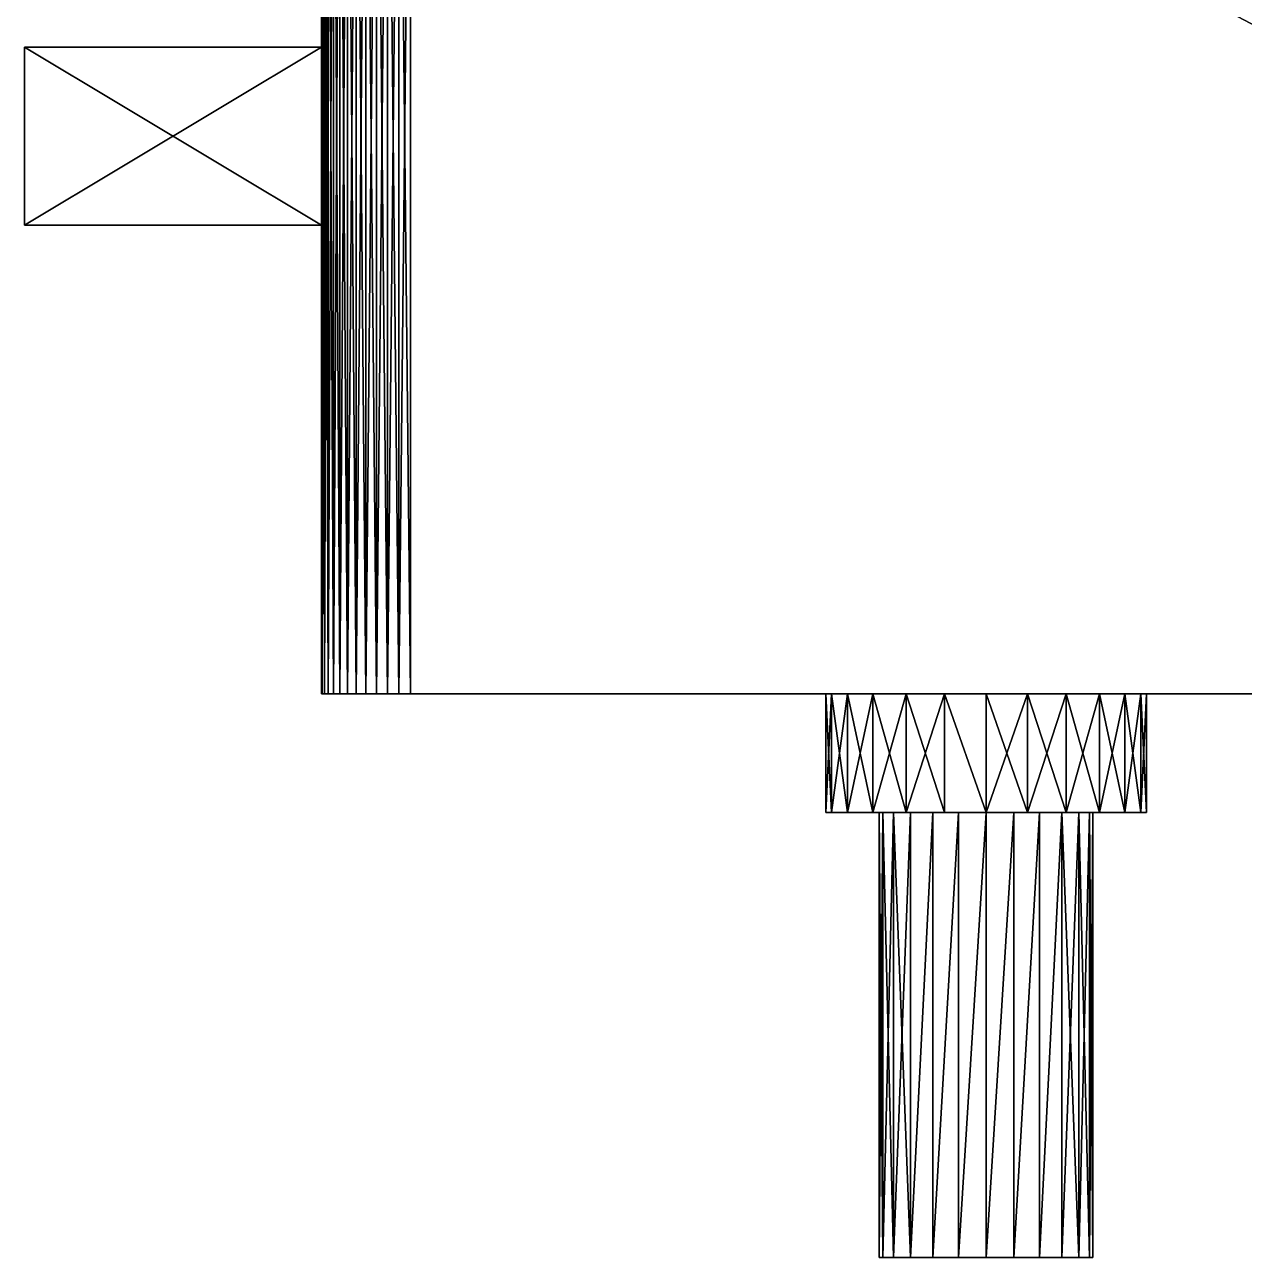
# Model space of a CAD drawing. Header units: millimetres. Extents: x 779 to 931, y 271 to 417.
# Drawn here: x 813.07 to 833.62, y 378.83 to 399.61 of the extents above; entities that cross this region are included whole.
import ezdxf

# ---------------------------------------------------------------- set-up
doc = ezdxf.new("R2010")
doc.units = ezdxf.units.MM

# ---------------------------------------------------------------- blocks, each defined once
blk = doc.blocks.new('Component_5')
for p, q in [((10.9, 69.2, 9.75), (10.9, 69.2, 12.75)), ((10.9, 64.2, 9.75), (10.9, 69.2, 9.75)), ((13.9, 69.2, 9.75), (10.9, 69.2, 9.75)), ((10.9, 64.2, 12.75), (10.9, 69.2, 12.75)), ((10.9, 69.2, 12.75), (13.9, 69.2, 12.75)), ((13.9, 64.2, 9.75), (13.9, 69.2, 9.75)), ((13.9, 69.2, 12.75), (13.9, 69.2, 9.75)), ((13.9, 64.2, 12.75), (13.9, 69.2, 12.75)), ((21.8, 64.2, 21), (3, 64.2, 21)), ((21.8, 64.2, 1.5), (3, 64.2, 1.5)), ((21.8, 64.187, 21.196), (3, 64.187, 21.196)), ((21.8, 64.187, 1.304), (3, 64.187, 1.304)), ((21.8, 64.149, 21.388), (3, 64.149, 21.388)), ((21.8, 64.149, 1.112), (3, 64.149, 1.112)), ((21.8, 64.086, 21.574), (3, 64.086, 21.574)), ((21.8, 64.086, 0.926), (3, 64.086, 0.926)), ((21.8, 63.999, 21.75), (3, 63.999, 21.75)), ((21.8, 63.999, 0.75), (3, 63.999, 0.75)), ((13.9, 64.2, 9.75), (10.9, 64.2, 9.75)), ((10.9, 64.2, 12.75), (13.9, 64.2, 12.75)), ((10.9, 64.2, 9.75), (10.9, 64.2, 12.75)), ((13.9, 64.2, 12.75), (13.9, 64.2, 9.75)), ((21.8, 64.2, 1.5), (21.8, 64.2, 21)), ((21.8, 63.89, 21.913), (3, 63.89, 21.913)), ((21.8, 63.89, 0.587), (3, 63.89, 0.587)), ((21.8, 63.761, 22.061), (3, 63.761, 22.061)), ((21.8, 63.761, 0.439), (3, 63.761, 0.439)), ((21.8, 63.613, 22.19), (3, 63.613, 22.19)), ((21.8, 63.613, 0.31), (3, 63.613, 0.31)), ((21.8, 63.45, 22.299), (3, 63.45, 22.299)), ((21.8, 63.45, 0.201), (3, 63.45, 0.201)), ((21.8, 63.274, 22.386), (3, 63.274, 22.386)), ((21.8, 63.274, 0.114), (3, 63.274, 0.114)), ((21.8, 63.088, 22.449), (3, 63.088, 22.449)), ((21.8, 63.088, 0.051), (3, 63.088, 0.051)), ((21.8, 62.896, 22.487), (3, 62.896, 22.487)), ((21.8, 62.896, 0.013), (3, 62.896, 0.013)), ((21.8, 62.7, 22.5), (3, 62.7, 22.5)), ((21.8, 62.7), (3, 62.7)), ((21.8, 62.7, 22.5), (21.8, 27.2, 22.5)), ((21.8, 62.7), (21.8, 27.2)), ((21.8, 55.7, 11.25), (23.8, 55.7, 11.25)), ((21.8, 55.608, 10.551), (23.8, 55.608, 10.551)), ((21.8, 55.608, 11.949), (23.8, 55.608, 11.949)), ((21.8, 55.338, 12.6), (23.8, 55.338, 12.6)), ((21.8, 55.338, 9.9), (23.8, 55.338, 9.9)), ((21.8, 54.909, 13.159), (23.8, 54.909, 13.159)), ((21.8, 54.909, 9.341), (23.8, 54.909, 9.341)), ((21.8, 54.35, 13.588), (23.8, 54.35, 13.588)), ((21.8, 54.35, 8.912), (23.8, 54.35, 8.912)), ((21.8, 53.699, 13.858), (23.8, 53.699, 13.858)), ((21.8, 53.699, 8.642), (23.8, 53.699, 8.642)), ((21.8, 53, 13.95), (23.8, 53, 13.95)), ((21.8, 53, 8.55), (23.8, 53, 8.55)), ((21.8, 52.301, 8.642), (23.8, 52.301, 8.642)), ((21.8, 52.301, 13.858), (23.8, 52.301, 13.858)), ((21.8, 51.65, 8.912), (23.8, 51.65, 8.912)), ((21.8, 51.65, 13.588), (23.8, 51.65, 13.588)), ((21.8, 51.091, 13.159), (23.8, 51.091, 13.159)), ((21.8, 51.091, 9.341), (23.8, 51.091, 9.341)), ((21.8, 50.662, 9.9), (23.8, 50.662, 9.9)), ((21.8, 50.662, 12.6), (23.8, 50.662, 12.6)), ((21.8, 50.392, 10.551), (23.8, 50.392, 10.551)), ((21.8, 50.392, 11.949), (23.8, 50.392, 11.949)), ((21.8, 50.3, 11.25), (23.8, 50.3, 11.25))]:
    blk.add_line(p, q)
at = {"extrusion": (-1, 6.68436e-14, 0)}
for centre in [(-53, 11.25, -21.8), (-53, 11.25, -23.8)]:
    blk.add_circle(centre, 2.7, dxfattribs=at)
at = {"extrusion": (-1, 7.68853e-14, 2.67893e-13)}
blk.add_circle((-53, 11.25, -23.8), 1.8, dxfattribs=at)
at = {"extrusion": (-1, 1.22281e-14, 3.00796e-14)}
blk.add_arc((-62.7, 21, -21.8), 1.5, 90, 180, dxfattribs=at)
at = {"extrusion": (1, -1.22281e-14, 0)}
blk.add_arc((62.7, 1.5, 21.8), 1.5, 270, 0, dxfattribs=at)
mesh = blk.add_polyface()
corners = [(13.9, 69.2, 9.75), (10.9, 64.2, 9.75), (10.9, 69.2, 9.75), (13.9, 64.2, 9.75)]
mesh.append_faces([[corners[k] for k in face] for face in [(0, 1, 2), (1, 0, 3)]], dxfattribs={"vtx0": -1})
mesh = blk.add_polyface()
corners = [(10.9, 69.2, 12.75), (10.9, 64.2, 9.75), (10.9, 64.2, 12.75), (10.9, 69.2, 9.75)]
mesh.append_faces([[corners[k] for k in face] for face in [(0, 1, 2), (1, 0, 3)]], dxfattribs={"vtx0": -1})
mesh = blk.add_polyface()
corners = [(10.9, 69.2, 12.75), (13.9, 69.2, 9.75), (10.9, 69.2, 9.75), (13.9, 69.2, 12.75)]
mesh.append_faces([[corners[k] for k in face] for face in [(0, 1, 2), (1, 0, 3)]], dxfattribs={"vtx0": -1})
mesh = blk.add_polyface()
corners = [(13.9, 64.2, 12.75), (10.9, 69.2, 12.75), (10.9, 64.2, 12.75), (13.9, 69.2, 12.75)]
mesh.append_faces([[corners[k] for k in face] for face in [(0, 1, 2), (1, 0, 3)]], dxfattribs={"vtx0": -1})
mesh = blk.add_polyface()
corners = [(13.9, 69.2, 9.75), (13.9, 64.2, 12.75), (13.9, 64.2, 9.75), (13.9, 69.2, 12.75)]
mesh.append_faces([[corners[k] for k in face] for face in [(0, 1, 2), (1, 0, 3)]], dxfattribs={"vtx0": -1})
mesh = blk.add_polyface()
corners = [(3, 64.2, 21), (10.9, 64.2, 9.75), (3, 64.2, 1.5), (10.9, 64.2, 12.75), (13.9, 64.2, 12.75), (21.8, 64.2, 21), (21.8, 64.2, 1.5), (13.9, 64.2, 9.75)]
mesh.append_faces([[corners[k] for k in face] for face in [(0, 1, 2), (1, 0, 3), (3, 0, 4), (6, 7, 5), (7, 2, 1)]], dxfattribs={"vtx0": -1, "vtx1": -1})
mesh.append_faces([[corners[k] for k in face] for face in [(4, 0, 5), (7, 6, 2), (5, 7, 4)]], dxfattribs={"vtx0": -1, "vtx2": -1})
mesh = blk.add_polyface()
corners = [(3, 64.2, 21), (21.8, 64.187, 21.196), (21.8, 64.2, 21), (3, 64.187, 21.196)]
mesh.append_faces([[corners[k] for k in face] for face in [(0, 1, 2), (1, 0, 3)]], dxfattribs={"vtx0": -1})
mesh = blk.add_polyface()
corners = [(3, 64.187, 1.304), (21.8, 64.2, 1.5), (21.8, 64.187, 1.304), (3, 64.2, 1.5)]
mesh.append_faces([[corners[k] for k in face] for face in [(0, 1, 2), (1, 0, 3)]], dxfattribs={"vtx0": -1})
mesh = blk.add_polyface()
corners = [(3, 64.187, 21.196), (21.8, 64.149, 21.388), (21.8, 64.187, 21.196), (3, 64.149, 21.388)]
mesh.append_faces([[corners[k] for k in face] for face in [(0, 1, 2), (1, 0, 3)]], dxfattribs={"vtx0": -1})
mesh = blk.add_polyface()
corners = [(3, 64.149, 1.112), (21.8, 64.187, 1.304), (21.8, 64.149, 1.112), (3, 64.187, 1.304)]
mesh.append_faces([[corners[k] for k in face] for face in [(0, 1, 2), (1, 0, 3)]], dxfattribs={"vtx0": -1})
mesh = blk.add_polyface()
corners = [(3, 64.149, 21.388), (21.8, 64.086, 21.574), (21.8, 64.149, 21.388), (3, 64.086, 21.574)]
mesh.append_faces([[corners[k] for k in face] for face in [(0, 1, 2), (1, 0, 3)]], dxfattribs={"vtx0": -1})
mesh = blk.add_polyface()
corners = [(3, 64.086, 0.926), (21.8, 64.149, 1.112), (21.8, 64.086, 0.926), (3, 64.149, 1.112)]
mesh.append_faces([[corners[k] for k in face] for face in [(0, 1, 2), (1, 0, 3)]], dxfattribs={"vtx0": -1})
mesh = blk.add_polyface()
corners = [(3, 64.086, 21.574), (21.8, 63.999, 21.75), (21.8, 64.086, 21.574), (3, 63.999, 21.75)]
mesh.append_faces([[corners[k] for k in face] for face in [(0, 1, 2), (1, 0, 3)]], dxfattribs={"vtx0": -1})
mesh = blk.add_polyface()
corners = [(3, 63.999, 0.75), (21.8, 64.086, 0.926), (21.8, 63.999, 0.75), (3, 64.086, 0.926)]
mesh.append_faces([[corners[k] for k in face] for face in [(0, 1, 2), (1, 0, 3)]], dxfattribs={"vtx0": -1})
mesh = blk.add_polyface()
corners = [(3, 63.999, 21.75), (21.8, 63.89, 21.913), (21.8, 63.999, 21.75), (3, 63.89, 21.913)]
mesh.append_faces([[corners[k] for k in face] for face in [(0, 1, 2), (1, 0, 3)]], dxfattribs={"vtx0": -1})
mesh = blk.add_polyface()
corners = [(3, 63.89, 0.587), (21.8, 63.999, 0.75), (21.8, 63.89, 0.587), (3, 63.999, 0.75)]
mesh.append_faces([[corners[k] for k in face] for face in [(0, 1, 2), (1, 0, 3)]], dxfattribs={"vtx0": -1})
mesh = blk.add_polyface()
corners = [(21.8, 62.7), (21.8, 27.2, 22.5), (21.8, 27.2), (21.8, 51.091, 9.341), (21.8, 50.662, 9.9), (21.8, 50.392, 10.551), (21.8, 50.3, 11.25), (21.8, 51.65, 8.912), (21.8, 52.301, 8.642), (21.8, 53, 8.55), (21.8, 53.699, 8.642), (21.8, 54.35, 8.912), (21.8, 54.909, 9.341), (21.8, 55.338, 9.9), (21.8, 55.608, 10.551), (21.8, 55.7, 11.25), (21.8, 51.091, 13.159), (21.8, 62.7, 22.5), (21.8, 50.662, 12.6), (21.8, 50.392, 11.949), (21.8, 51.65, 13.588), (21.8, 52.301, 13.858), (21.8, 53, 13.95), (21.8, 53.699, 13.858), (21.8, 54.35, 13.588), (21.8, 54.909, 13.159), (21.8, 55.338, 12.6), (21.8, 55.608, 11.949), (21.8, 62.896, 0.013), (21.8, 62.896, 22.487), (21.8, 63.088, 0.051), (21.8, 63.088, 22.449), (21.8, 63.274, 0.114), (21.8, 63.274, 22.386), (21.8, 63.45, 0.201), (21.8, 63.45, 22.299), (21.8, 63.613, 0.31), (21.8, 63.613, 22.19), (21.8, 63.761, 0.439), (21.8, 63.761, 22.061), (21.8, 63.89, 0.587), (21.8, 63.89, 21.913), (21.8, 63.999, 0.75), (21.8, 63.999, 21.75), (21.8, 64.086, 0.926), (21.8, 64.086, 21.574), (21.8, 64.149, 1.112), (21.8, 64.149, 21.388), (21.8, 64.187, 1.304), (21.8, 64.187, 21.196), (21.8, 64.2, 1.5), (21.8, 64.2, 21)]
mesh.append_faces([[corners[k] for k in face] for face in [(0, 1, 2), (49, 50, 51)]], dxfattribs={"vtx0": -1})
mesh.append_faces([[corners[k] for k in face] for face in [(3, 0, 7), (7, 0, 8), (8, 0, 9), (9, 0, 10), (10, 0, 11), (11, 0, 12), (12, 0, 13), (13, 0, 14), (14, 0, 15), (1, 16, 17), (16, 1, 18), (18, 1, 19), (19, 1, 6), (17, 28, 29), (29, 30, 31), (31, 32, 33), (33, 34, 35), (35, 36, 37), (37, 38, 39), (39, 40, 41), (41, 42, 43), (43, 44, 45), (45, 46, 47), (47, 48, 49)]], dxfattribs={"vtx0": -1, "vtx1": -1})
mesh.append_faces([[corners[k] for k in face] for face in [(1, 0, 3), (17, 15, 0)]], dxfattribs={"vtx0": -1, "vtx1": -1, "vtx2": -1})
mesh.append_faces([[corners[k] for k in face] for face in [(1, 3, 4), (1, 4, 5), (1, 5, 6), (17, 16, 20), (17, 20, 21), (17, 21, 22), (17, 22, 23), (17, 23, 24), (17, 24, 25), (17, 25, 26), (17, 26, 27), (17, 27, 15), (17, 0, 28), (29, 28, 30), (31, 30, 32), (33, 32, 34), (35, 34, 36), (37, 36, 38), (39, 38, 40), (41, 40, 42), (43, 42, 44), (45, 44, 46), (47, 46, 48), (49, 48, 50)]], dxfattribs={"vtx0": -1, "vtx2": -1})
mesh = blk.add_polyface()
corners = [(3, 63.89, 21.913), (21.8, 63.761, 22.061), (21.8, 63.89, 21.913), (3, 63.761, 22.061)]
mesh.append_faces([[corners[k] for k in face] for face in [(0, 1, 2), (1, 0, 3)]], dxfattribs={"vtx0": -1})
mesh = blk.add_polyface()
corners = [(3, 63.761, 0.439), (21.8, 63.89, 0.587), (21.8, 63.761, 0.439), (3, 63.89, 0.587)]
mesh.append_faces([[corners[k] for k in face] for face in [(0, 1, 2), (1, 0, 3)]], dxfattribs={"vtx0": -1})
mesh = blk.add_polyface()
corners = [(21.8, 63.613, 22.19), (3, 63.761, 22.061), (3, 63.613, 22.19), (21.8, 63.761, 22.061)]
mesh.append_faces([[corners[k] for k in face] for face in [(0, 1, 2), (1, 0, 3)]], dxfattribs={"vtx0": -1})
mesh = blk.add_polyface()
corners = [(21.8, 63.761, 0.439), (3, 63.613, 0.31), (3, 63.761, 0.439), (21.8, 63.613, 0.31)]
mesh.append_faces([[corners[k] for k in face] for face in [(0, 1, 2), (1, 0, 3)]], dxfattribs={"vtx0": -1})
mesh = blk.add_polyface()
corners = [(21.8, 63.45, 22.299), (3, 63.613, 22.19), (3, 63.45, 22.299), (21.8, 63.613, 22.19)]
mesh.append_faces([[corners[k] for k in face] for face in [(0, 1, 2), (1, 0, 3)]], dxfattribs={"vtx0": -1})
mesh = blk.add_polyface()
corners = [(21.8, 63.613, 0.31), (3, 63.45, 0.201), (3, 63.613, 0.31), (21.8, 63.45, 0.201)]
mesh.append_faces([[corners[k] for k in face] for face in [(0, 1, 2), (1, 0, 3)]], dxfattribs={"vtx0": -1})
mesh = blk.add_polyface()
corners = [(21.8, 63.274, 22.386), (3, 63.45, 22.299), (3, 63.274, 22.386), (21.8, 63.45, 22.299)]
mesh.append_faces([[corners[k] for k in face] for face in [(0, 1, 2), (1, 0, 3)]], dxfattribs={"vtx0": -1})
mesh = blk.add_polyface()
corners = [(21.8, 63.45, 0.201), (3, 63.274, 0.114), (3, 63.45, 0.201), (21.8, 63.274, 0.114)]
mesh.append_faces([[corners[k] for k in face] for face in [(0, 1, 2), (1, 0, 3)]], dxfattribs={"vtx0": -1})
mesh = blk.add_polyface()
corners = [(21.8, 63.088, 22.449), (3, 63.274, 22.386), (3, 63.088, 22.449), (21.8, 63.274, 22.386)]
mesh.append_faces([[corners[k] for k in face] for face in [(0, 1, 2), (1, 0, 3)]], dxfattribs={"vtx0": -1})
mesh = blk.add_polyface()
corners = [(21.8, 63.274, 0.114), (3, 63.088, 0.051), (3, 63.274, 0.114), (21.8, 63.088, 0.051)]
mesh.append_faces([[corners[k] for k in face] for face in [(0, 1, 2), (1, 0, 3)]], dxfattribs={"vtx0": -1})
mesh = blk.add_polyface()
corners = [(21.8, 62.896, 22.487), (3, 63.088, 22.449), (3, 62.896, 22.487), (21.8, 63.088, 22.449)]
mesh.append_faces([[corners[k] for k in face] for face in [(0, 1, 2), (1, 0, 3)]], dxfattribs={"vtx0": -1})
mesh = blk.add_polyface()
corners = [(21.8, 63.088, 0.051), (3, 62.896, 0.013), (3, 63.088, 0.051), (21.8, 62.896, 0.013)]
mesh.append_faces([[corners[k] for k in face] for face in [(0, 1, 2), (1, 0, 3)]], dxfattribs={"vtx0": -1})
mesh = blk.add_polyface()
corners = [(21.8, 62.7, 22.5), (3, 62.896, 22.487), (3, 62.7, 22.5), (21.8, 62.896, 22.487)]
mesh.append_faces([[corners[k] for k in face] for face in [(0, 1, 2), (1, 0, 3)]], dxfattribs={"vtx0": -1})
mesh = blk.add_polyface()
corners = [(21.8, 62.896, 0.013), (3, 62.7), (3, 62.896, 0.013), (21.8, 62.7)]
mesh.append_faces([[corners[k] for k in face] for face in [(0, 1, 2), (1, 0, 3)]], dxfattribs={"vtx0": -1})
mesh = blk.add_polyface()
corners = [(3, 62.7), (21.8, 27.2), (3, 27.2), (21.8, 62.7)]
mesh.append_faces([[corners[k] for k in face] for face in [(0, 1, 2), (1, 0, 3)]], dxfattribs={"vtx0": -1})
mesh = blk.add_polyface()
corners = [(21.8, 27.2, 22.5), (3, 62.7, 22.5), (3, 27.2, 22.5), (21.8, 62.7, 22.5)]
mesh.append_faces([[corners[k] for k in face] for face in [(0, 1, 2), (1, 0, 3)]], dxfattribs={"vtx0": -1})
mesh = blk.add_polyface()
corners = [(21.8, 55.7, 11.25), (23.8, 55.608, 10.551), (21.8, 55.608, 10.551), (23.8, 55.7, 11.25)]
mesh.append_faces([[corners[k] for k in face] for face in [(0, 1, 2), (1, 0, 3)]], dxfattribs={"vtx0": -1})
mesh = blk.add_polyface()
corners = [(21.8, 55.608, 11.949), (23.8, 55.7, 11.25), (21.8, 55.7, 11.25), (23.8, 55.608, 11.949)]
mesh.append_faces([[corners[k] for k in face] for face in [(0, 1, 2), (1, 0, 3)]], dxfattribs={"vtx0": -1})
mesh = blk.add_polyface()
corners = [(23.8, 50.392, 10.551), (23.8, 50.392, 11.949), (23.8, 50.3, 11.25), (23.8, 50.662, 9.9), (23.8, 50.662, 12.6), (23.8, 51.091, 9.341), (23.8, 51.091, 13.159), (23.8, 51.2, 11.25), (23.8, 51.261, 10.784), (23.8, 51.65, 8.912), (23.8, 51.441, 10.35), (23.8, 51.727, 9.977), (23.8, 52.301, 8.642), (23.8, 52.1, 9.691), (23.8, 52.534, 9.511), (23.8, 53, 8.55), (23.8, 53, 9.45), (23.8, 53.699, 8.642), (23.8, 53.466, 9.511), (23.8, 53.9, 9.691), (23.8, 54.35, 8.912), (23.8, 54.273, 9.977), (23.8, 54.559, 10.35), (23.8, 54.909, 9.341), (23.8, 54.739, 10.784), (23.8, 54.8, 11.25), (23.8, 51.261, 11.716), (23.8, 51.65, 13.588), (23.8, 51.441, 12.15), (23.8, 51.727, 12.523), (23.8, 52.301, 13.858), (23.8, 52.1, 12.809), (23.8, 52.534, 12.989), (23.8, 53, 13.95), (23.8, 53, 13.05), (23.8, 53.466, 12.989), (23.8, 53.699, 13.858), (23.8, 53.9, 12.809), (23.8, 54.35, 13.588), (23.8, 54.273, 12.523), (23.8, 54.559, 12.15), (23.8, 54.909, 13.159), (23.8, 54.739, 11.716), (23.8, 55.338, 9.9), (23.8, 55.338, 12.6), (23.8, 55.608, 10.551), (23.8, 55.608, 11.949), (23.8, 55.7, 11.25)]
mesh.append_faces([[corners[k] for k in face] for face in [(0, 1, 2), (46, 45, 47)]], dxfattribs={"vtx0": -1})
mesh.append_faces([[corners[k] for k in face] for face in [(1, 3, 4), (4, 5, 6), (7, 5, 8), (8, 9, 10), (10, 9, 11), (11, 12, 13), (13, 12, 14), (14, 15, 16), (16, 17, 18), (18, 17, 19), (19, 20, 21), (21, 20, 22), (22, 23, 24), (24, 23, 25), (6, 26, 27), (26, 6, 7), (27, 29, 30), (30, 32, 33), (33, 35, 36), (36, 37, 38), (38, 40, 41), (41, 43, 44), (44, 45, 46)]], dxfattribs={"vtx0": -1, "vtx1": -1})
mesh.append_faces([[corners[k] for k in face] for face in [(6, 5, 7), (41, 25, 23)]], dxfattribs={"vtx0": -1, "vtx1": -1, "vtx2": -1})
mesh.append_faces([[corners[k] for k in face] for face in [(1, 0, 3), (4, 3, 5), (8, 5, 9), (11, 9, 12), (14, 12, 15), (16, 15, 17), (19, 17, 20), (22, 20, 23), (27, 26, 28), (27, 28, 29), (30, 29, 31), (30, 31, 32), (33, 32, 34), (33, 34, 35), (36, 35, 37), (38, 37, 39), (38, 39, 40), (41, 40, 42), (41, 42, 25), (41, 23, 43), (44, 43, 45)]], dxfattribs={"vtx0": -1, "vtx2": -1})
mesh = blk.add_polyface()
corners = [(21.8, 55.338, 12.6), (23.8, 55.608, 11.949), (21.8, 55.608, 11.949), (23.8, 55.338, 12.6)]
mesh.append_faces([[corners[k] for k in face] for face in [(0, 1, 2), (1, 0, 3)]], dxfattribs={"vtx0": -1})
mesh = blk.add_polyface()
corners = [(21.8, 55.608, 10.551), (23.8, 55.338, 9.9), (21.8, 55.338, 9.9), (23.8, 55.608, 10.551)]
mesh.append_faces([[corners[k] for k in face] for face in [(0, 1, 2), (1, 0, 3)]], dxfattribs={"vtx0": -1})
mesh = blk.add_polyface()
corners = [(21.8, 55.338, 9.9), (23.8, 54.909, 9.341), (21.8, 54.909, 9.341), (23.8, 55.338, 9.9)]
mesh.append_faces([[corners[k] for k in face] for face in [(0, 1, 2), (1, 0, 3)]], dxfattribs={"vtx0": -1})
mesh = blk.add_polyface()
corners = [(21.8, 54.909, 13.159), (23.8, 55.338, 12.6), (21.8, 55.338, 12.6), (23.8, 54.909, 13.159)]
mesh.append_faces([[corners[k] for k in face] for face in [(0, 1, 2), (1, 0, 3)]], dxfattribs={"vtx0": -1})
mesh = blk.add_polyface()
corners = [(23.8, 54.35, 13.588), (21.8, 54.909, 13.159), (21.8, 54.35, 13.588), (23.8, 54.909, 13.159)]
mesh.append_faces([[corners[k] for k in face] for face in [(0, 1, 2), (1, 0, 3)]], dxfattribs={"vtx0": -1})
mesh = blk.add_polyface()
corners = [(23.8, 54.909, 9.341), (21.8, 54.35, 8.912), (21.8, 54.909, 9.341), (23.8, 54.35, 8.912)]
mesh.append_faces([[corners[k] for k in face] for face in [(0, 1, 2), (1, 0, 3)]], dxfattribs={"vtx0": -1})
mesh = blk.add_polyface()
corners = [(23.8, 53.699, 13.858), (21.8, 54.35, 13.588), (21.8, 53.699, 13.858), (23.8, 54.35, 13.588)]
mesh.append_faces([[corners[k] for k in face] for face in [(0, 1, 2), (1, 0, 3)]], dxfattribs={"vtx0": -1})
mesh = blk.add_polyface()
corners = [(23.8, 54.35, 8.912), (21.8, 53.699, 8.642), (21.8, 54.35, 8.912), (23.8, 53.699, 8.642)]
mesh.append_faces([[corners[k] for k in face] for face in [(0, 1, 2), (1, 0, 3)]], dxfattribs={"vtx0": -1})
mesh = blk.add_polyface()
corners = [(23.8, 53, 13.95), (21.8, 53.699, 13.858), (21.8, 53, 13.95), (23.8, 53.699, 13.858)]
mesh.append_faces([[corners[k] for k in face] for face in [(0, 1, 2), (1, 0, 3)]], dxfattribs={"vtx0": -1})
mesh = blk.add_polyface()
corners = [(21.8, 53.699, 8.642), (23.8, 53, 8.55), (21.8, 53, 8.55), (23.8, 53.699, 8.642)]
mesh.append_faces([[corners[k] for k in face] for face in [(0, 1, 2), (1, 0, 3)]], dxfattribs={"vtx0": -1})
mesh = blk.add_polyface()
corners = [(23.8, 53, 8.55), (21.8, 52.301, 8.642), (21.8, 53, 8.55), (23.8, 52.301, 8.642)]
mesh.append_faces([[corners[k] for k in face] for face in [(0, 1, 2), (1, 0, 3)]], dxfattribs={"vtx0": -1})
mesh = blk.add_polyface()
corners = [(23.8, 52.301, 13.858), (21.8, 53, 13.95), (21.8, 52.301, 13.858), (23.8, 53, 13.95)]
mesh.append_faces([[corners[k] for k in face] for face in [(0, 1, 2), (1, 0, 3)]], dxfattribs={"vtx0": -1})
mesh = blk.add_polyface()
corners = [(23.8, 52.301, 8.642), (21.8, 51.65, 8.912), (21.8, 52.301, 8.642), (23.8, 51.65, 8.912)]
mesh.append_faces([[corners[k] for k in face] for face in [(0, 1, 2), (1, 0, 3)]], dxfattribs={"vtx0": -1})
mesh = blk.add_polyface()
corners = [(23.8, 51.65, 13.588), (21.8, 52.301, 13.858), (21.8, 51.65, 13.588), (23.8, 52.301, 13.858)]
mesh.append_faces([[corners[k] for k in face] for face in [(0, 1, 2), (1, 0, 3)]], dxfattribs={"vtx0": -1})
mesh = blk.add_polyface()
corners = [(23.8, 51.65, 8.912), (21.8, 51.091, 9.341), (21.8, 51.65, 8.912), (23.8, 51.091, 9.341)]
mesh.append_faces([[corners[k] for k in face] for face in [(0, 1, 2), (1, 0, 3)]], dxfattribs={"vtx0": -1})
mesh = blk.add_polyface()
corners = [(23.8, 51.091, 13.159), (21.8, 51.65, 13.588), (21.8, 51.091, 13.159), (23.8, 51.65, 13.588)]
mesh.append_faces([[corners[k] for k in face] for face in [(0, 1, 2), (1, 0, 3)]], dxfattribs={"vtx0": -1})
mesh = blk.add_polyface()
corners = [(23.8, 50.662, 9.9), (21.8, 51.091, 9.341), (23.8, 51.091, 9.341), (21.8, 50.662, 9.9)]
mesh.append_faces([[corners[k] for k in face] for face in [(0, 1, 2), (1, 0, 3)]], dxfattribs={"vtx0": -1})
mesh = blk.add_polyface()
corners = [(23.8, 51.091, 13.159), (21.8, 50.662, 12.6), (23.8, 50.662, 12.6), (21.8, 51.091, 13.159)]
mesh.append_faces([[corners[k] for k in face] for face in [(0, 1, 2), (1, 0, 3)]], dxfattribs={"vtx0": -1})
mesh = blk.add_polyface()
corners = [(23.8, 50.662, 12.6), (21.8, 50.392, 11.949), (23.8, 50.392, 11.949), (21.8, 50.662, 12.6)]
mesh.append_faces([[corners[k] for k in face] for face in [(0, 1, 2), (1, 0, 3)]], dxfattribs={"vtx0": -1})
mesh = blk.add_polyface()
corners = [(23.8, 50.392, 10.551), (21.8, 50.662, 9.9), (23.8, 50.662, 9.9), (21.8, 50.392, 10.551)]
mesh.append_faces([[corners[k] for k in face] for face in [(0, 1, 2), (1, 0, 3)]], dxfattribs={"vtx0": -1})
mesh = blk.add_polyface()
corners = [(23.8, 50.392, 11.949), (21.8, 50.3, 11.25), (23.8, 50.3, 11.25), (21.8, 50.392, 11.949)]
mesh.append_faces([[corners[k] for k in face] for face in [(0, 1, 2), (1, 0, 3)]], dxfattribs={"vtx0": -1})
mesh = blk.add_polyface()
corners = [(23.8, 50.3, 11.25), (21.8, 50.392, 10.551), (23.8, 50.392, 10.551), (21.8, 50.3, 11.25)]
mesh.append_faces([[corners[k] for k in face] for face in [(0, 1, 2), (1, 0, 3)]], dxfattribs={"vtx0": -1})
blk = doc.blocks.new('Component_20')
for p, q in [((0, 7.5, 1.8), (0, 0, 1.8)), ((0.061, 7.5, 2.266), (0.061, 0, 2.266)), ((0.061, 7.5, 1.334), (0.061, 0, 1.334)), ((0.241, 7.5, 2.7), (0.241, 0, 2.7)), ((0.241, 7.5, 0.9), (0.241, 0, 0.9)), ((0.527, 7.5, 3.073), (0.527, 0, 3.073)), ((0.527, 7.5, 0.527), (0.527, 0, 0.527)), ((0.9, 7.5, 0.241), (0.9, 0, 0.241)), ((0.9, 7.5, 3.359), (0.9, 0, 3.359)), ((1.334, 7.5, 0.061), (1.334, 0, 0.061)), ((1.334, 7.5, 3.539), (1.334, 0, 3.539)), ((1.8, 7.5), (1.8, 0)), ((1.8, 7.5, 3.6), (1.8, 0, 3.6)), ((2.266, 7.5, 0.061), (2.266, 0, 0.061)), ((2.266, 7.5, 3.539), (2.266, 0, 3.539)), ((2.7, 7.5, 0.241), (2.7, 0, 0.241)), ((2.7, 7.5, 3.359), (2.7, 0, 3.359)), ((3.073, 7.5, 0.527), (3.073, 0, 0.527)), ((3.073, 7.5, 3.073), (3.073, 0, 3.073)), ((3.359, 7.5, 0.9), (3.359, 0, 0.9)), ((3.359, 7.5, 2.7), (3.359, 0, 2.7)), ((3.539, 7.5, 1.334), (3.539, 0, 1.334)), ((3.539, 7.5, 2.266), (3.539, 0, 2.266)), ((3.6, 7.5, 1.8), (3.6, 0, 1.8))]:
    blk.add_line(p, q)
at = {"extrusion": (-2.02044e-14, -1, 1.1665e-14)}
blk.add_circle((1.8, 1.8, -7.5), 1.8, dxfattribs=at)
at = {"extrusion": (-3.36593e-14, -1, -1.7899e-15)}
blk.add_circle((1.8, 1.8), 1.8, dxfattribs=at)
mesh = blk.add_polyface()
corners = [(1.334, 7.5, 0.061), (2.266, 7.5, 0.061), (1.8, 7.5), (0.9, 7.5, 0.241), (2.7, 7.5, 0.241), (0.527, 7.5, 0.527), (3.073, 7.5, 0.527), (0.241, 7.5, 0.9), (3.359, 7.5, 0.9), (0.061, 7.5, 1.334), (3.539, 7.5, 1.334), (0, 7.5, 1.8), (3.6, 7.5, 1.8), (0.061, 7.5, 2.266), (3.539, 7.5, 2.266), (0.241, 7.5, 2.7), (3.359, 7.5, 2.7), (0.527, 7.5, 3.073), (3.073, 7.5, 3.073), (0.9, 7.5, 3.359), (2.7, 7.5, 3.359), (1.334, 7.5, 3.539), (2.266, 7.5, 3.539), (1.8, 7.5, 3.6)]
mesh.append_faces([[corners[k] for k in face] for face in [(0, 1, 2), (22, 21, 23)]], dxfattribs={"vtx0": -1})
mesh.append_faces([[corners[k] for k in face] for face in [(1, 3, 4), (4, 5, 6), (6, 7, 8), (8, 9, 10), (10, 11, 12), (12, 13, 14), (14, 15, 16), (16, 17, 18), (18, 19, 20), (20, 21, 22)]], dxfattribs={"vtx0": -1, "vtx1": -1})
mesh.append_faces([[corners[k] for k in face] for face in [(1, 0, 3), (4, 3, 5), (6, 5, 7), (8, 7, 9), (10, 9, 11), (12, 11, 13), (14, 13, 15), (16, 15, 17), (18, 17, 19), (20, 19, 21)]], dxfattribs={"vtx0": -1, "vtx2": -1})
mesh = blk.add_polyface()
corners = [(0.061, 7.5, 2.266), (0, 0, 1.8), (0.061, 0, 2.266), (0, 7.5, 1.8)]
mesh.append_faces([[corners[k] for k in face] for face in [(0, 1, 2), (1, 0, 3)]], dxfattribs={"vtx0": -1})
mesh = blk.add_polyface()
corners = [(0, 7.5, 1.8), (0.061, 0, 1.334), (0, 0, 1.8), (0.061, 7.5, 1.334)]
mesh.append_faces([[corners[k] for k in face] for face in [(0, 1, 2), (1, 0, 3)]], dxfattribs={"vtx0": -1})
mesh = blk.add_polyface()
corners = [(0.241, 7.5, 2.7), (0.061, 0, 2.266), (0.241, 0, 2.7), (0.061, 7.5, 2.266)]
mesh.append_faces([[corners[k] for k in face] for face in [(0, 1, 2), (1, 0, 3)]], dxfattribs={"vtx0": -1})
mesh = blk.add_polyface()
corners = [(0.061, 7.5, 1.334), (0.241, 0, 0.9), (0.061, 0, 1.334), (0.241, 7.5, 0.9)]
mesh.append_faces([[corners[k] for k in face] for face in [(0, 1, 2), (1, 0, 3)]], dxfattribs={"vtx0": -1})
mesh = blk.add_polyface()
corners = [(0.241, 7.5, 0.9), (0.527, 0, 0.527), (0.241, 0, 0.9), (0.527, 7.5, 0.527)]
mesh.append_faces([[corners[k] for k in face] for face in [(0, 1, 2), (1, 0, 3)]], dxfattribs={"vtx0": -1})
mesh = blk.add_polyface()
corners = [(0.527, 7.5, 3.073), (0.241, 0, 2.7), (0.527, 0, 3.073), (0.241, 7.5, 2.7)]
mesh.append_faces([[corners[k] for k in face] for face in [(0, 1, 2), (1, 0, 3)]], dxfattribs={"vtx0": -1})
mesh = blk.add_polyface()
corners = [(0.9, 0, 3.359), (0.527, 7.5, 3.073), (0.527, 0, 3.073), (0.9, 7.5, 3.359)]
mesh.append_faces([[corners[k] for k in face] for face in [(0, 1, 2), (1, 0, 3)]], dxfattribs={"vtx0": -1})
mesh = blk.add_polyface()
corners = [(0.527, 7.5, 0.527), (0.9, 0, 0.241), (0.527, 0, 0.527), (0.9, 7.5, 0.241)]
mesh.append_faces([[corners[k] for k in face] for face in [(0, 1, 2), (1, 0, 3)]], dxfattribs={"vtx0": -1})
mesh = blk.add_polyface()
corners = [(0.9, 7.5, 0.241), (1.334, 0, 0.061), (0.9, 0, 0.241), (1.334, 7.5, 0.061)]
mesh.append_faces([[corners[k] for k in face] for face in [(0, 1, 2), (1, 0, 3)]], dxfattribs={"vtx0": -1})
mesh = blk.add_polyface()
corners = [(1.334, 0, 3.539), (0.9, 7.5, 3.359), (0.9, 0, 3.359), (1.334, 7.5, 3.539)]
mesh.append_faces([[corners[k] for k in face] for face in [(0, 1, 2), (1, 0, 3)]], dxfattribs={"vtx0": -1})
mesh = blk.add_polyface()
corners = [(1.334, 7.5, 0.061), (1.8, 0), (1.334, 0, 0.061), (1.8, 7.5)]
mesh.append_faces([[corners[k] for k in face] for face in [(0, 1, 2), (1, 0, 3)]], dxfattribs={"vtx0": -1})
mesh = blk.add_polyface()
corners = [(1.8, 0, 3.6), (1.334, 7.5, 3.539), (1.334, 0, 3.539), (1.8, 7.5, 3.6)]
mesh.append_faces([[corners[k] for k in face] for face in [(0, 1, 2), (1, 0, 3)]], dxfattribs={"vtx0": -1})
mesh = blk.add_polyface()
corners = [(1.8, 7.5), (2.266, 0, 0.061), (1.8, 0), (2.266, 7.5, 0.061)]
mesh.append_faces([[corners[k] for k in face] for face in [(0, 1, 2), (1, 0, 3)]], dxfattribs={"vtx0": -1})
mesh = blk.add_polyface()
corners = [(2.266, 0, 3.539), (1.8, 7.5, 3.6), (1.8, 0, 3.6), (2.266, 7.5, 3.539)]
mesh.append_faces([[corners[k] for k in face] for face in [(0, 1, 2), (1, 0, 3)]], dxfattribs={"vtx0": -1})
mesh = blk.add_polyface()
corners = [(2.266, 7.5, 0.061), (2.7, 0, 0.241), (2.266, 0, 0.061), (2.7, 7.5, 0.241)]
mesh.append_faces([[corners[k] for k in face] for face in [(0, 1, 2), (1, 0, 3)]], dxfattribs={"vtx0": -1})
mesh = blk.add_polyface()
corners = [(2.7, 0, 3.359), (2.266, 7.5, 3.539), (2.266, 0, 3.539), (2.7, 7.5, 3.359)]
mesh.append_faces([[corners[k] for k in face] for face in [(0, 1, 2), (1, 0, 3)]], dxfattribs={"vtx0": -1})
mesh = blk.add_polyface()
corners = [(2.7, 7.5, 0.241), (3.073, 0, 0.527), (2.7, 0, 0.241), (3.073, 7.5, 0.527)]
mesh.append_faces([[corners[k] for k in face] for face in [(0, 1, 2), (1, 0, 3)]], dxfattribs={"vtx0": -1})
mesh = blk.add_polyface()
corners = [(3.073, 0, 3.073), (2.7, 7.5, 3.359), (2.7, 0, 3.359), (3.073, 7.5, 3.073)]
mesh.append_faces([[corners[k] for k in face] for face in [(0, 1, 2), (1, 0, 3)]], dxfattribs={"vtx0": -1})
mesh = blk.add_polyface()
corners = [(3.073, 7.5, 0.527), (3.359, 0, 0.9), (3.073, 0, 0.527), (3.359, 7.5, 0.9)]
mesh.append_faces([[corners[k] for k in face] for face in [(0, 1, 2), (1, 0, 3)]], dxfattribs={"vtx0": -1})
mesh = blk.add_polyface()
corners = [(3.359, 7.5, 2.7), (3.073, 0, 3.073), (3.359, 0, 2.7), (3.073, 7.5, 3.073)]
mesh.append_faces([[corners[k] for k in face] for face in [(0, 1, 2), (1, 0, 3)]], dxfattribs={"vtx0": -1})
mesh = blk.add_polyface()
corners = [(3.359, 7.5, 0.9), (3.539, 0, 1.334), (3.359, 0, 0.9), (3.539, 7.5, 1.334)]
mesh.append_faces([[corners[k] for k in face] for face in [(0, 1, 2), (1, 0, 3)]], dxfattribs={"vtx0": -1})
mesh = blk.add_polyface()
corners = [(3.539, 7.5, 2.266), (3.359, 0, 2.7), (3.539, 0, 2.266), (3.359, 7.5, 2.7)]
mesh.append_faces([[corners[k] for k in face] for face in [(0, 1, 2), (1, 0, 3)]], dxfattribs={"vtx0": -1})
mesh = blk.add_polyface()
corners = [(3.539, 7.5, 1.334), (3.6, 0, 1.8), (3.539, 0, 1.334), (3.6, 7.5, 1.8)]
mesh.append_faces([[corners[k] for k in face] for face in [(0, 1, 2), (1, 0, 3)]], dxfattribs={"vtx0": -1})
mesh = blk.add_polyface()
corners = [(3.6, 7.5, 1.8), (3.539, 0, 2.266), (3.6, 0, 1.8), (3.539, 7.5, 2.266)]
mesh.append_faces([[corners[k] for k in face] for face in [(0, 1, 2), (1, 0, 3)]], dxfattribs={"vtx0": -1})
mesh = blk.add_polyface()
corners = [(2.266, 0, 0.061), (1.334, 0, 0.061), (1.8, 0), (0.9, 0, 0.241), (2.7, 0, 0.241), (0.527, 0, 0.527), (3.073, 0, 0.527), (0.241, 0, 0.9), (3.359, 0, 0.9), (0.061, 0, 1.334), (3.539, 0, 1.334), (0, 0, 1.8), (3.6, 0, 1.8), (0.061, 0, 2.266), (3.539, 0, 2.266), (0.241, 0, 2.7), (3.359, 0, 2.7), (0.527, 0, 3.073), (3.073, 0, 3.073), (0.9, 0, 3.359), (2.7, 0, 3.359), (1.334, 0, 3.539), (2.266, 0, 3.539), (1.8, 0, 3.6)]
mesh.append_faces([[corners[k] for k in face] for face in [(0, 1, 2), (21, 22, 23)]], dxfattribs={"vtx0": -1})
mesh.append_faces([[corners[k] for k in face] for face in [(1, 0, 3), (3, 4, 5), (5, 6, 7), (7, 8, 9), (9, 10, 11), (11, 12, 13), (13, 14, 15), (15, 16, 17), (17, 18, 19), (19, 20, 21)]], dxfattribs={"vtx0": -1, "vtx1": -1})
mesh.append_faces([[corners[k] for k in face] for face in [(3, 0, 4), (5, 4, 6), (7, 6, 8), (9, 8, 10), (11, 10, 12), (13, 12, 14), (15, 14, 16), (17, 16, 18), (19, 18, 20), (21, 20, 22)]], dxfattribs={"vtx0": -1, "vtx2": -1})
blk = doc.blocks.new('Group_2')
at = {"color": 2, "true_color": 0xffff32}
blk.add_blockref('Component_5', (6.5, 1.656), dxfattribs=at)
at = {"rotation": 270}
blk.add_blockref('Component_20', (30.3, 56.456, 9.45), dxfattribs=at)

msp = doc.modelspace()

# ---------------------------------------------------------------- block references
at = {"color": 2, "extrusion": (0, 1.22465e-16, -1), "rotation": 270}
msp.add_blockref('Group_2', (-883.929, 416.634, -27.5), dxfattribs=at)

doc.saveas('drawing.dxf')
